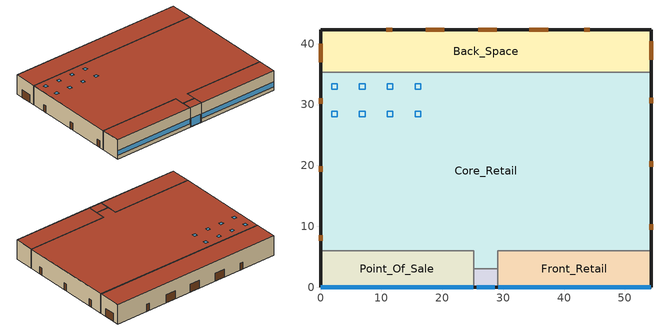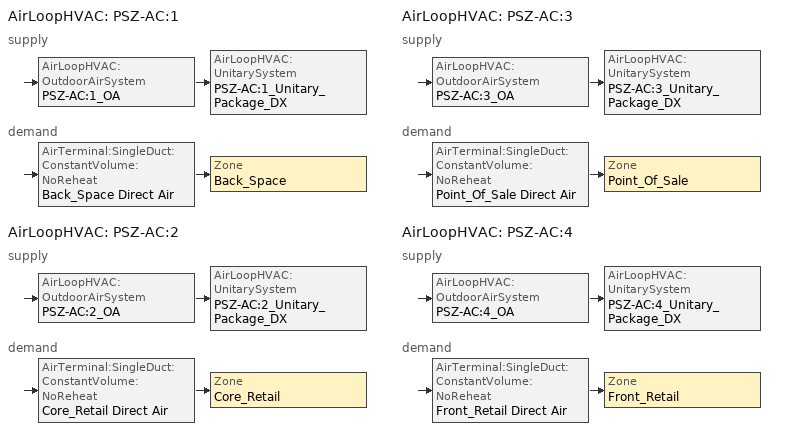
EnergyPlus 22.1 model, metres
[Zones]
Back_Space
 floor ground (Back_Space_Floor_Ffactor): 54.27,35.27 0,35.27 0,42.27 54.27,42.27 z0
 wall outside (nonres_ext_wall_grd): 54.27,35.27 54.27,42.27 0,42.27 0,35.27 z0:6.1
 wall to Core_Retail (int_wall): 0,35.27 54.27,35.27 z0:6.1
 door (Swinging Door_con): 44.21,42.27 43.3,42.27 / 11.75,42.27 10.83,42.27 z0:2.13
 door (Overhead Door_con): 54.27,37.32 54.27,40.36 / 37.36,42.27 34.31,42.27 / 28.98,42.27 25.93,42.27 / 20.31,42.27 17.26,42.27 / 0,40.01 0,36.96 z0:2.44
 roof outside (nonres_roof): 0,35.27 54.27,35.27 54.27,42.27 0,42.27 z6.1
Core_Retail
 floor ground (Core_Retail_Floor_Ffactor): 25.14,3 25.14,6 0,6 0,35.27 54.27,35.27 54.27,6 29.14,6 29.14,3 z0
 wall outside (nonres_ext_wall_grd): 0,35.27 0,6 / 54.27,6 54.27,35.27 z0:6.1
 wall to Front_Retail (int_wall): 29.14,3 29.14,6 54.27,6 z0:6.1
 wall to Point_Of_Sale (int_wall): 0,6 25.14,6 25.14,3 z0:6.1
 wall to Front_Entry (int_wall): 25.14,3 29.14,3 z0:6.1
 door (Swinging Door_con): 0,8.54 0,7.62 / 0,19.84 0,18.93 / 0,31.06 0,30.15 / 54.27,9.44 54.27,10.35 / 54.27,19.81 54.27,20.72 / 54.27,30.23 54.27,31.15 z0:2.13
 roof outside (nonres_roof): 25.14,6 25.14,3 29.14,3 29.14,6 54.27,6 54.27,35.27 0,35.27 0,6 z6.1
 skylight (NonresSkylight_U_0.44_SHGC_0.55): 16.46,28.87 15.54,28.87 15.54,27.95 16.46,27.95 z6.1; 2.74,28.87 1.83,28.87 1.83,27.95 2.74,27.95 z6.1; 7.32,28.87 6.4,28.87 6.4,27.95 7.32,27.95 z6.1; 11.89,28.87 10.97,28.87 10.97,27.95 11.89,27.95 z6.1; 11.89,33.44 10.97,33.44 10.97,32.53 11.89,32.53 z6.1; 2.74,33.44 1.83,33.44 1.83,32.53 2.74,32.53 z6.1; 16.46,33.44 15.54,33.44 15.54,32.53 16.46,32.53 z6.1; 7.32,33.44 6.4,33.44 6.4,32.53 7.32,32.53 z6.1
Point_Of_Sale
 floor ground (Point_Of_Sale_Floor_Ffactor): 0,0 0,6 25.14,6 25.14,0 z0
 wall outside (nonres_ext_wall_grd): 0,6 0,0 25.14,0 z0:6.1
 wall to Front_Entry (int_wall): 25.14,0 25.14,3 z0:6.1
 window (NonresWindow_U_0.292_SHGC_0.399): 0.05,0 25.09,0 z1.14:2.66
 roof outside (nonres_roof): 0,6 0,0 25.14,0 25.14,6 z6.1
Front_Retail
 floor ground (Front_Retail_Floor_Ffactor): 54.27,0 29.14,0 29.14,6 54.27,6 z0
 wall outside (nonres_ext_wall_grd): 29.14,0 54.27,0 54.27,6 z0:6.1
 wall to Front_Entry (int_wall): 29.14,3 29.14,0 z0:6.1
 window (NonresWindow_U_0.292_SHGC_0.399): 29.19,0 54.22,0 z1.14:2.66
 roof outside (nonres_roof): 29.14,0 54.27,0 54.27,6 29.14,6 z6.1
Front_Entry
 floor ground (Front_Entry_Floor_Ffactor): 25.14,0 25.14,3 29.14,3 29.14,0 z0
 wall outside (nonres_ext_wall_grd): 25.14,0 29.14,0 z0:6.1
 window (NonresWindow_U_0.292_SHGC_0.399): 25.64,0 28.64,0 z0.05:2.66
 roof outside (nonres_roof): 25.14,3 25.14,0 29.14,0 29.14,3 z6.1
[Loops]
AirLoopHVAC 'PSZ-AC:1'
 supply: AirLoopHVAC:OutdoorAirSystem 'PSZ-AC:1_OA' > AirLoopHVAC:UnitarySystem 'PSZ-AC:1_Unitary_Package_DX'
 demand: AirTerminal:SingleDuct:ConstantVolume:NoReheat 'Back_Space Direct Air' > Zone 'Back_Space'
AirLoopHVAC 'PSZ-AC:2'
 supply: AirLoopHVAC:OutdoorAirSystem 'PSZ-AC:2_OA' > AirLoopHVAC:UnitarySystem 'PSZ-AC:2_Unitary_Package_DX'
 demand: AirTerminal:SingleDuct:ConstantVolume:NoReheat 'Core_Retail Direct Air' > Zone 'Core_Retail'
AirLoopHVAC 'PSZ-AC:3'
 supply: AirLoopHVAC:OutdoorAirSystem 'PSZ-AC:3_OA' > AirLoopHVAC:UnitarySystem 'PSZ-AC:3_Unitary_Package_DX'
 demand: AirTerminal:SingleDuct:ConstantVolume:NoReheat 'Point_Of_Sale Direct Air' > Zone 'Point_Of_Sale'
AirLoopHVAC 'PSZ-AC:4'
 supply: AirLoopHVAC:OutdoorAirSystem 'PSZ-AC:4_OA' > AirLoopHVAC:UnitarySystem 'PSZ-AC:4_Unitary_Package_DX'
 demand: AirTerminal:SingleDuct:ConstantVolume:NoReheat 'Front_Retail Direct Air' > Zone 'Front_Retail'
[Building]
RetailStandalone: North Axis {deg}=0; Terrain=City; Loads Convergence Tolerance Value {W}=0.04; Temperature Convergence Tolerance Value {deltaC}=0.2; Solar Distribution=FullInteriorAndExterior; Maximum Number of Warmup Days=25; Minimum Number of Warmup Days=6
[Site:Location]
Site:Location=International Falls Intl Ap_MN_USA Design_Conditions; Latitude {N+ S-}=48.57; Longitude {W- E+}=-93.4; Time Zone Relative to GMT {GMT+/-}=-6; Elevation {m}=359
[SizingPeriod:DesignDay] Day of Month=21; Dry-Bulb Temperature Range Modifier Type=DefaultMultipliers; Humidity Condition Type=Wetbulb; Barometric Pressure {Pa}=97086; Rain {Yes/No}=No; Snow on ground {Yes/No}=No; Daylight Savings Time Indicator=No
Name | Month | Day Type | Maximum Dry-Bulb Temperature {C} | Daily Dry-Bulb Temperature Range {C} | Wetbulb at Maximum Dry-Bulb {C} | Wind Speed {m/s} design conditions vs. traditional 6.71 m/s (15 mph) | Wind Direction {Degrees; N=0, S=180} | Solar Model Indicator | Clearness {0.0 to 1.1} | Wind Speed {m/s} design conditions vs. traditional 3.35 m/s (7mph) | ASHRAE Clear Sky Optical Depth for Beam Irradiance (taub) | ASHRAE Clear Sky Optical Depth for Diffuse Irradiance (taud)
International Falls Intl Ap Ann Htg 99.6% Condns DB | 1 | WinterDesignDay | -32.7 | 0 | -32.7 | 2.4 | 210 | ASHRAEClearSky | 0
International Falls Intl Ap Ann Clg .4% Condns DB=>MWB | 7 | SummerDesignDay | 30.1 | 12.4 | 21.1 |  | 200 | ASHRAETau |  | 4.7 | 0.405 | 2.2
[Site:WaterMainsTemperature]
Calculation Method=CORRELATION; Annual average outdoor air temperature {C}=3.29167; Maximum difference in monthly average outdoor air temperatures {C}=36.6
[Site:GroundTemperature:FCfactorMethod]
January Ground Temperature {C}=5.4; February Ground Temperature {C}=-2; March Ground Temperature {C}=-14.6; April Ground Temperature {C}=-16.9; May Ground Temperature {C}=-11.5; June Ground Temperature {C}=-6.2; July Ground Temperature {C}=4; August Ground Temperature {C}=13.4; September Ground Temperature {C}=18; October Ground Temperature {C}=19.7; November Ground Temperature {C}=17.9; December Ground Temperature {C}=12.3
[Material:NoMass]
Opaque Door panel_con: MediumRough, 0.475973, 0.9, 0.7, 0.7
Overhead Door_con Panel: MediumRough, 0.568097, 0.9, 0.7, 0.7
Nonres_Roof_Insulation: MediumSmooth, 6.09289, 0.9, 0.7, 0.7
Nonres_Exterior_Wall_Insulation_grd: MediumSmooth, 1.59534, 0.9, 0.7, 0.7
[Construction]
Swinging Door_con: Opaque Door panel_con
Overhead Door_con: Overhead Door_con Panel
InteriorFurnishings: Std Wood 6inch
int_wall: G01 13mm gypsum board, G01 13mm gypsum board
nonres_roof: F13 Built-up roofing, Nonres_Roof_Insulation, F08 Metal surface
nonres_ext_wall_grd: 200mm Normalweight concrete wall, Nonres_Exterior_Wall_Insulation_grd, G01 13mm gypsum board
NonresWindow_U_0.292_SHGC_0.399: Nonres Window Glazing Layer
NonresSkylight_U_0.44_SHGC_0.55: Nonres Skylight Glazing Layer
[Material]
Name | Roughness | Thickness {m} | Conductivity {W/m-K} | Density {kg/m3} | Specific Heat {J/kg-K} | Thermal Absorptance | Solar Absorptance | Visible Absorptance | Absorptance:Thermal | Absorptance:Solar | Absorptance:Visible
Std Wood 6inch | MediumSmooth | 0.15 | 0.12 | 540 | 1210 | 0.9 | 0.7 | 0.7
F08 Metal surface | Smooth | 0.0008 | 45.28 | 7824 | 500
F13 Built-up roofing | Rough | 0.0095 | 0.16 | 1120 | 1460 |  |  |  | 0.9 | 0.77
G01 13mm gypsum board | Smooth | 0.0127 | 0.16 | 800 | 1090 |  |  |  | 0.9 | 0.7 | 0.5
200mm Normalweight concrete wall | MediumRough | 0.2032 | 2.31 | 2322 | 832
[WindowMaterial:SimpleGlazingSystem]
Name | U-Factor {W/m2-K} | Solar Heat Gain Coefficient | Visible Transmittance
Nonres Window Glazing Layer | 1.65805 | 0.399 | 0.4389
Nonres Skylight Glazing Layer | 2.49843 | 0.55 | 0.55
[Construction:FfactorGroundFloor] F-Factor {W/m-K}=0.88281
Name | Area {m2} | PerimeterExposed {m}
Back_Space_Floor_Ffactor | 379.89 | 68.27
Core_Retail_Floor_Ffactor | 1600.48 | 58.54
Point_Of_Sale_Floor_Ffactor; Front_Retail_Floor_Ffactor | 150.81 | 31.135
Front_Entry_Floor_Ffactor | 12 | 4
[Zone] Type=1; Multiplier=1; Ceiling Height {m}=-9999; Floor Area {m2}=autocalculate; Part of Total Floor Area=Yes
Name | Volume {m3}
Back_Space | 2317.33
Core_Retail | 9762.95
Point_Of_Sale; Front_Retail | 919.941
Front_Entry | 73.2
[Daylighting:Controls]
Core_Retail_DaylCtrl: Zone or Space=Core_Retail; Daylighting Method=SplitFlux; Availability Schedule=DaylightAvailSch; Lighting Control Type=Continuousoff; Minimum Input Power Fraction for Continuous or ContinuousOff Dimming Control=0.2; Minimum Light Output Fraction for Continuous or ContinuousOff Dimming Control=0.2; Number of Stepped Control Steps=3; Probability Lighting will be Reset When Needed in Manual Stepped Control=1; Glare Calculation Daylighting Reference Point=Core_Retail_DaylRefPt1; Glare Calculation Azimuth Angle of View Direction Clockwise from Zone y-Axis {deg}=0; Maximum Allowable Discomfort Glare Index=22; Daylighting Reference Point 1=Core_Retail_DaylRefPt1; Fraction of Lights Controlled by Reference Point 1=0.1724; Illuminance Setpoint at Reference Point 1 {lux}=538
[InternalMass] Construction=InteriorFurnishings
Name | Zone or ZoneList | Surface Area {m2}
Back_Space_InternalMass_1 | Back_Space | 759.78
Core_Retail_InternalMass_1 | Core_Retail | 3200.97
Point_Of_Sale_InternalMass_1 | Point_Of_Sale | 301.62
Front_Retail_InternalMass_1 | Front_Retail | 301.62
Front_Entry_InternalMass_1 | Front_Entry | 24
[People] Number of People Schedule=BLDG_OCC_SCH; Fraction Radiant=0.3; Sensible Heat Fraction=AUTOCALCULATE; Activity Level Schedule=ACTIVITY_SCH; Enable ASHRAE 55 Comfort Warnings=No; Mean Radiant Temperature Calculation Type=ZoneAveraged; Work Efficiency Schedule=WORK_EFF_SCH; Clothing Insulation Calculation Method=ClothingInsulationSchedule; Clothing Insulation Schedule=CLOTHING_SCH; Air Velocity Schedule=AIR_VELO_SCH; Thermal Comfort Model 1 Type=FANGER
Name | Zone or ZoneList or Space or SpaceList | Number of People Calculation Method | Floor Area per Person {m2/person} | Number of People
Back_Space | Back_Space | Area/Person | 46.452
Core_Retail | Core_Retail | Area/Person | 6.193
Point_Of_Sale | Point_Of_Sale | Area/Person | 6.193
Front_Retail | Front_Retail | Area/Person | 6.193
Front_Entry | Front_Entry | People |  | 1.938
[Lights] Design Level Calculation Method=Watts/Area; Return Air Fraction=0; Fraction Radiant=0.7; Fraction Visible=0.2; Fraction Replaceable=1; Return Air Fraction Calculated from Plenum Temperature=No
Name | Zone or ZoneList or Space or SpaceList | Schedule | Watts per Zone Floor Area {W/m2}
Back_Space_Lights | Back_Space | ltg_sch_back | 4.67393
Core_Retail_Lights | Core_Retail | ltg_sch_core | 11.30209
Point_Of_Sale_Lights | Point_Of_Sale | ltg_sch_sale | 11.30209
Front_Retail_Lights | Front_Retail | ltg_sch_front | 11.30209
Front_Entry_Lights | Front_Entry | ltg_sch_entry | 7.53473
[ElectricEquipment] Schedule=BLDG_EQUIP_SCH; Design Level Calculation Method=EquipmentLevel; Fraction Latent=0; Fraction Radiant=0.5; Fraction Lost=0
Name | Zone or ZoneList or Space or SpaceList | Design Level {W}
Back_Space_MiscPlug_Equip | Back_Space | 3065.71
Core_Retail_MiscPlug_Equip | Core_Retail | 5169.56
Point_Of_Sale_MiscPlug_Equip | Point_Of_Sale | 3245.43
Front_Retail_MiscPlug_Equip | Front_Retail | 487.1163
[ZoneInfiltration:DesignFlowRate] Temperature Term Coefficient=0; Velocity Squared Term Coefficient=0
Name | Zone or ZoneList | Schedule | Design Flow Rate Calculation Method | Flow per Exterior Surface Area {m3/s-m2} | Constant Term Coefficient | Velocity Term Coefficient | Design Flow Rate {m3/s}
Back_Space_Infiltration | Back_Space | INFIL_SCH_PNNL | Flow/ExteriorWallArea | 0.000569572 | 0 | 0.224
Core_Retail_Infiltration | Core_Retail | INFIL_SCH_PNNL | Flow/ExteriorWallArea | 0.000569572 | 0 | 0.224
Point_Of_Sale_Infiltration | Point_Of_Sale | INFIL_SCH_PNNL | Flow/ExteriorWallArea | 0.000569572 | 0 | 0.224
Front_Retail_Infiltration | Front_Retail | INFIL_SCH_PNNL | Flow/ExteriorWallArea | 0.000569572 | 0 | 0.224
Front_Entry_Infiltration | Front_Entry | INFIL_SCH_PNNL | Flow/ExteriorWallArea | 0.000569572 | 0 | 0.224
Front_Entry_Door_Infiltration | Front_Entry | INFIL_Door_Opening_SCH | Flow/Zone |  | 1 | 0 | 0.937287
[Exterior:Lights] Control Option=AstronomicalClock
Name | Schedule | Design Level {W}
Exterior_Lights_a | Exterior_lighting_schedule_a | 358.54
Exterior_Lights_b | Exterior_lighting_schedule_b_2016 | 3462.32
[EnergyManagementSystem:Sensor]
Name | Output:Variable or Output:Meter Index Key | Output:Variable or Output:Meter
Back_Space_LSr | Back_Space | Zone Lights Electricity Rate
Back_Space_Occ_Sensor | Back_Space | People Occupant Count
Core_Retail_LSr | Core_Retail | Zone Lights Electricity Rate
Core_Retail_Occ_Sensor | Core_Retail | People Occupant Count
Point_Of_Sale_LSr | Point_Of_Sale | Zone Lights Electricity Rate
Point_Of_Sale_Occ_Sensor | Point_Of_Sale | People Occupant Count
Front_Retail_LSr | Front_Retail | Zone Lights Electricity Rate
Front_Retail_Occ_Sensor | Front_Retail | People Occupant Count
Front_Entry_LSr | Front_Entry | Zone Lights Electricity Rate
Front_Entry_Occ_Sensor | Front_Entry | People Occupant Count
OAT | Environment | Site Outdoor Air Drybulb Temperature
OAT_F |  | Site Outdoor Air Drybulb Temperature
[EnergyManagementSystem:InternalVariable] Internal Data Type=Zone Floor Area
Name | Internal Data Index Key
Back_Space_Area | Back_Space
Core_Retail_Area | Core_Retail
Point_Of_Sale_Area | Point_Of_Sale
Front_Retail_Area | Front_Retail
Front_Entry_Area | Front_Entry
[EnergyManagementSystem:Actuator]
Name | Actuated Component Unique | Actuated Component Type | Actuated Component Control Type
Back_Space_Light_Actuator | Back_Space_lights | Lights | Electricity Rate
Core_Retail_Light_Actuator | Core_Retail_lights | Lights | Electricity Rate
Point_Of_Sale_Light_Actuator | Point_Of_Sale_lights | Lights | Electricity Rate
Front_Retail_Light_Actuator | Front_Retail_lights | Lights | Electricity Rate
Front_Entry_Light_Actuator | Front_Entry_lights | Lights | Electricity Rate
CLGSETP_SCH_Actuator | CLGSETP_SCH_Yes_Optimum | Schedule:Compact | Schedule Value
HTGSETP_SCH_Actuator | HTGSETP_SCH_Yes_Optimum | Schedule:Compact | Schedule Value
FrontEntry_Coil | FrontEntry_CoilSched | Schedule:Compact | Schedule Value
FrontEntry_Fan | FrontEntry_FanSched | Schedule:Compact | Schedule Value
[EnergyManagementSystem:Program]
SET_Back_Space_Light_EMS_Program: SET Back_Space_LSr_IP=0.093*Back_Space_LSr/Back_Space_Area; IF (Back_Space_Occ_Sensor <= 0) && (Back_Space_LSr_IP >= 0.02); SET Back_Space_Light_Actuator = 0.02*Back_Space_Area/0.09290304; ELSE; SET Back_Space_Light_Actuator = NULL; ENDIF
SET_Core_Retail_Light_EMS_Program: SET Core_Retail_LSr_IP=0.093*Core_Retail_LSr/Core_Retail_Area; IF (Core_Retail_Occ_Sensor <= 0) && (Core_Retail_LSr_IP >= 0.02); SET Core_Retail_Light_Actuator = 0.02*Core_Retail_Area/0.09290304; ELSE; SET Core_Retail_Light_Actuator = NULL; ENDIF
SET_Point_Of_Sale_Light_EMS_Program: SET Point_Of_Sale_LSr_IP=0.093*Point_Of_Sale_LSr/Point_Of_Sale_Area; IF (Point_Of_Sale_Occ_Sensor <= 0) && (Point_Of_Sale_LSr_IP >= 0.02); SET Point_Of_Sale_Light_Actuator = 0.02*Point_Of_Sale_Area/0.09290304; ELSE; SET Point_Of_Sale_Light_Actuator = NULL; ENDIF
SET_Front_Retail_Light_EMS_Program: SET Front_Retail_LSr_IP=0.093*Front_Retail_LSr/Front_Retail_Area; IF (Front_Retail_Occ_Sensor <= 0) && (Front_Retail_LSr_IP >= 0.02); SET Front_Retail_Light_Actuator = 0.02*Front_Retail_Area/0.09290304; ELSE; SET Front_Retail_Light_Actuator = NULL; ENDIF
SET_Front_Entry_Light_EMS_Program: SET Front_Entry_LSr_IP=0.093*Front_Entry_LSr/Front_Entry_Area; IF (Front_Entry_Occ_Sensor <= 0) && (Front_Entry_LSr_IP >= 0.02); SET Front_Entry_Light_Actuator = 0.02*Front_Entry_Area/0.09290304; ELSE; SET Front_Entry_Light_Actuator = NULL; ENDIF
OA_BASED_OPTIMUM_START_EMS_Program: IF DaylightSavings==0 && DayOfWeek>1 && Hour==5 && OAT<23.9 && OAT>1.7; SET CLGSETP_SCH_Actuator = 29.4; SET HTGSETP_SCH_Actuator = 15.6; ELSEIF DaylightSavings==0 && DayOfWeek==1 && Hour==7 && OAT<23.9 && OAT>1.7; SET CLGSETP_SCH_Actuator = 29.4; SET HTGSETP_SCH_Actuator = 15.6; ELSEIF DaylightSavings==1 && DayOfWeek>1 && Hour==4 && OAT<23.9 && OAT>1.7; SET CLGSETP_SCH_Actuator = 29.4; SET HTGSETP_SCH_Actuator = 15.6; ELSEIF DaylightSavings==1 && DayOfWeek==1 && Hour==6 && OAT<23.9 && OAT>1.7; SET CLGSETP_SCH_Actuator = 29.4; SET HTGSETP_SCH_Actuator = 15.6; ELSE; SET CLGSETP_SCH_Actuator = NULL; SET HTGSETP_SCH_Actuator = NULL; ENDIF
FrontEntry_HeaterControl: SET OAT_F = (OAT_F*1.8)+32; IF OAT_F > 45; SET FrontEntry_Coil = 0; SET FrontEntry_Fan = 0; ELSE; SET FrontEntry_Coil = 1; SET FrontEntry_Fan = 1; ENDIF
[EnergyManagementSystem:ProgramCallingManager]
SET_Back_Space_Light_EMS_Program_Prog_Manager: BeginTimestepBeforePredictor; SET_Back_Space_Light_EMS_Program
SET_Core_Retail_Light_EMS_Program_Prog_Manager: BeginTimestepBeforePredictor; SET_Core_Retail_Light_EMS_Program
SET_Point_Of_Sale_Light_EMS_Program_Prog_Manager: BeginTimestepBeforePredictor; SET_Point_Of_Sale_Light_EMS_Program
SET_Front_Retail_Light_EMS_Program_Prog_Manager: BeginTimestepBeforePredictor; SET_Front_Retail_Light_EMS_Program
SET_Front_Entry_Light_EMS_Program_Prog_Manager: BeginTimestepBeforePredictor; SET_Front_Entry_Light_EMS_Program
OA_BASED_OPTIMUM_START_EMS_Program Manager: BeginTimestepBeforePredictor; OA_BASED_OPTIMUM_START_EMS_Program
FrontEntry_HeaterManager: BeginTimestepBeforePredictor; FrontEntry_HeaterControl
[DesignSpecification:ZoneAirDistribution]
CM DSZAD Building: Zone Air Distribution Effectiveness in Cooling Mode=1; Zone Air Distribution Effectiveness in Heating Mode=1
[Sizing:Zone] Zone Cooling Design Supply Air Temperature Input Method=SupplyAirTemperature; Zone Cooling Design Supply Air Temperature {C}=12.8; Zone Heating Design Supply Air Temperature Input Method=SupplyAirTemperature; Zone Heating Design Supply Air Temperature {C}=40; Zone Cooling Design Supply Air Humidity Ratio {kg-H2O/kg-air}=0.0085; Zone Heating Design Supply Air Humidity Ratio {kgWater/kgDryAir}=0.008; Cooling Design Air Flow Method=DesignDay; Cooling Design Air Flow Rate {m3/s}=0; Cooling Minimum Air Flow Fraction=0; Heating Design Air Flow Method=DesignDay; Heating Design Air Flow Rate {m3/s}=0
Name | Design Specification Outdoor Air Object
Back_Space | SZ DSOA Back_Space
Core_Retail | SZ DSOA Core_Retail
Point_Of_Sale | SZ DSOA Point_Of_Sale
Front_Retail | SZ DSOA Front_Retail
Front_Entry | SZ DSOA Front_Entry
[DesignSpecification:OutdoorAir] Outdoor Air Method=Flow/Area
Name | Outdoor Air Flow per Zone Floor Area {m3/s-m2}
SZ DSOA Back_Space | 0.000609599
SZ DSOA Core_Retail; SZ DSOA Point_Of_Sale; SZ DSOA Front_Retail; SZ DSOA Front_Entry | 0.0011811
[ZoneControl:Thermostat]
Name | Zone or ZoneList | Control Type Schedule | Control 1
Back_Space Thermostat | Back_Space | Dual Zone Control Type Sched | Back_Space Dual SP Control
Core_Retail Thermostat | Core_Retail | Dual Zone Control Type Sched | Core_Retail Dual SP Control
Point_Of_Sale Thermostat | Point_Of_Sale | Dual Zone Control Type Sched | Point_Of_Sale Dual SP Control
Front_Retail Thermostat | Front_Retail | Dual Zone Control Type Sched | Front_Retail Dual SP Control
Front_Entry Thermostat | Front_Entry | Single Zone Control Type Sched | Front_Entry Heating SP
[ThermostatSetpoint:DualSetpoint]
Name | Heating Setpoint Temperature Schedule | Cooling Setpoint Temperature Schedule
Back_Space Dual SP Control; Point_Of_Sale Dual SP Control; Front_Retail Dual SP Control | HTGSETP_SCH_NO_OPTIMUM | CLGSETP_SCH_NO_SETBACK
Core_Retail Dual SP Control | HTGSETP_SCH_YES_OPTIMUM | CLGSETP_SCH_YES_OPTIMUM
[Coil:Cooling:DX:MultiSpeed] Availability Schedule=Always_On; Condenser Type=AirCooled; Apply Part Load Fraction to Speeds Greater than 1=No; Apply Latent Degradation to Speeds Greater than 1=No; Maximum Outdoor Dry-Bulb Temperature for Crankcase Heater Operation {C}=10; Basin Heater Setpoint Temperature {C}=2; Fuel Type=Electricity; Number of Speeds=2; Speed 1 Rated Evaporator Fan Power Per Volume Flow Rate {W/(m3/s)}=0; Speed 1 Total Cooling Capacity Function of Temperature Curve=SmDX_CapFT; Speed 1 Total Cooling Capacity Function of Flow Fraction Curve=SmDX_CapFF; Speed 1 Energy Input Ratio Function of Temperature Curve=SmDX_EIRFT; Speed 1 Energy Input Ratio Function of Flow Fraction Curve=SmDX_EIRFF; Speed 1 Part Load Fraction Correlation Curve=SmDX_PLR; Speed 1 Rated Waste Heat Fraction of Power Input=0.2; Speed 1 Evaporative Condenser Effectiveness=0.9; Speed 2 Rated Evaporator Fan Power Per Volume Flow Rate {W/(m3/s)}=0; Speed 2 Total Cooling Capacity Function of Temperature Curve=SmDX_CapFT; Speed 2 Total Cooling Capacity Function of Flow Fraction Curve=SmDX_CapFF; Speed 2 Energy Input Ratio Function of Temperature Curve=SmDX_EIRFT; Speed 2 Energy Input Ratio Function of Flow Fraction Curve=SmDX_EIRFF; Speed 2 Part Load Fraction Correlation Curve=SmDX_PLR; Speed 2 Rated Waste Heat Fraction of Power Input=0.2; Speed 2 Evaporative Condenser Effectiveness=0.9
Name | Speed 1 Gross Rated Total Cooling Capacity {W} | Speed 1 Gross Rated Sensible Heat Ratio | Speed 1 Gross Rated Cooling COP {W/W} | Speed 1 Rated Air Flow Rate {m3/s} | Speed 2 Gross Rated Total Cooling Capacity {W} | Speed 2 Gross Rated Sensible Heat Ratio | Speed 2 Gross Rated Cooling COP {W/W} | Speed 2 Rated Air Flow Rate {m3/s}
PSZ-AC:1 Cooling Coil | 16231.13 | 0.78626 | 3.79883 | 1.11037 | 32462.26 | 0.78626 | 3.79883 | 1.66556
PSZ-AC:2 Cooling Coil | 71209.9 | 0.7509 | 3.39929 | 4.44471 | 142420 | 0.7509 | 3.39929 | 6.66707
PSZ-AC:3 Cooling Coil | 11086.3 | 0.80047 | 3.79883 | 0.802653 | 22172.51 | 0.80047 | 3.79883 | 1.20398
PSZ-AC:4 Cooling Coil | 9283.12 | 0.79258 | 4.11713 | 0.643853 | 18566.24 | 0.79258 | 4.11713 | 0.96578
[Coil:Heating:Fuel] Fuel Type=NaturalGas; Burner Efficiency=0.8; Nominal Capacity {W}=AUTOSIZE; Parasitic Electric Load {W}=0; Parasitic Fuel Load {W}=0
Name | Availability Schedule
PSZ-AC:1 Heating Coil; PSZ-AC:2 Heating Coil; PSZ-AC:3 Heating Coil; PSZ-AC:4 Heating Coil | Always_On
Front_Entry Unit Heater Heating Coil | FrontEntry_CoilSched
[Sizing:System] Type of Load to Size On=Sensible; Design Outdoor Air Flow Rate {m3/s}=AUTOSIZE; Central Heating Maximum System Air Flow Ratio=1; Preheat Design Temperature {C}=7; Preheat Design Humidity Ratio {kgWater/kgDryAir}=0.008; Precool Design Temperature {C}=12.8; Precool Design Humidity Ratio {kgWater/kgDryAir}=0.008; Central Cooling Design Supply Air Temperature {C}=12.8; Central Heating Design Supply Air Temperature {C}=40; Type of Zone Sum to Use=Coincident; 100% Outdoor Air in Cooling=No; 100% Outdoor Air in Heating=No; Central Cooling Design Supply Air Humidity Ratio {kgWater/kgDryAir}=0.0085; Central Heating Design Supply Air Humidity Ratio {kgWater/kgDryAir}=0.008; Cooling Supply Air Flow Rate Method=DesignDay; Cooling Supply Air Flow Rate {m3/s}=0; Heating Supply Air Flow Rate Method=DesignDay; Heating Supply Air Flow Rate {m3/s}=0; System Outdoor Air Method=ZoneSum; Zone Maximum Outdoor Air Fraction=1; Cooling Design Capacity Method=CoolingDesignCapacity; Cooling Design Capacity {W}=autosize; Heating Design Capacity Method=HeatingDesignCapacity; Heating Design Capacity {W}=autosize; Central Cooling Capacity Control Method=OnOff
PSZ-AC:1; PSZ-AC:2; PSZ-AC:3; PSZ-AC:4
[AirTerminal:SingleDuct:ConstantVolume:NoReheat] Availability Schedule=Always_On; Maximum Air Flow Rate {m3/s}=AUTOSIZE
Back_Space Direct Air; Core_Retail Direct Air; Point_Of_Sale Direct Air; Front_Retail Direct Air
[Zone equipment]
Back_Space: Back_Space Direct Air
Core_Retail: Core_Retail Direct Air
Point_Of_Sale: Point_Of_Sale Direct Air
Front_Retail: Front_Retail Direct Air
Front_Entry: Front_Entry Unit Heater
[Fan:SystemModel]
PSZ-AC:1_addAQ_Unitary_Package_fan: HVACOperationSchd, autosize, Discrete, 1, 622.5, 0.895, 1, AUTOSIZE, TotalEfficiencyAndPressure, 0.58175, 622.5, 2, 0.66, 0.4, 1, 1
PSZ-AC:2_addAQ_Unitary_Package_fan: HVACOperationSchd, autosize, Discrete, 1, 1018.41, 0.93, 1, AUTOSIZE, TotalEfficiencyAndPressure, 0.6045, 1018.41, 2, 0.66, 0.4, 1, 1
PSZ-AC:3_addAQ_Unitary_Package_fan: HVACOperationSchd, autosize, Discrete, 1, 622.5, 0.865, 1, AUTOSIZE, TotalEfficiencyAndPressure, 0.56225, 622.5, 2, 0.66, 0.4, 1, 1
PSZ-AC:4_addAQ_Unitary_Package_fan: HVACOperationSchd, autosize, Discrete, 1, 622.5, 0.865, 1, AUTOSIZE, TotalEfficiencyAndPressure, 0.56225, 622.5, 1, 1, 1
[AirLoopHVAC:UnitarySystem] Control Type=Load; Dehumidification Control Type=None; Availability Schedule=Always_On; Fan Placement=BlowThrough; Supply Air Fan Operating Mode Schedule=HVACOperationSchd; DX Heating Coil Sizing Ratio=1; Use DOAS DX Cooling Coil=No; Minimum Supply Air Temperature {C}=2; Latent Load Control=SensibleOnlyLoadControl; Cooling Supply Air Flow Rate Method=SupplyAirFlowRate; Cooling Supply Air Flow Rate {m3/s}=AUTOSIZE; Heating Supply Air Flow Rate Method=SupplyAirFlowRate; Heating Supply Air Flow Rate {m3/s}=AUTOSIZE; No Load Supply Air Flow Rate Method=SupplyAirFlowRate; No Load Supply Air Flow Rate {m3/s}=AUTOSIZE; Maximum Supply Air Temperature {C}=AUTOSIZE
Name | Controlling Zone or Thermostat Location | Supply Fan | Heating Coil | Cooling Coil | Design Specification Multispeed Object
PSZ-AC:1_Unitary_Package_DX | Back_Space | PSZ-AC:1_addAQ_Unitary_Package_fan | PSZ-AC:1 Heating Coil | PSZ-AC:1 Cooling Coil | PSZ-AC:1_Unitary_Package_DX_Perf
PSZ-AC:2_Unitary_Package_DX | Core_Retail | PSZ-AC:2_addAQ_Unitary_Package_fan | PSZ-AC:2 Heating Coil | PSZ-AC:2 Cooling Coil | PSZ-AC:2_Unitary_Package_DX_Perf
PSZ-AC:3_Unitary_Package_DX | Point_Of_Sale | PSZ-AC:3_addAQ_Unitary_Package_fan | PSZ-AC:3 Heating Coil | PSZ-AC:3 Cooling Coil | PSZ-AC:3_Unitary_Package_DX_Perf
PSZ-AC:4_Unitary_Package_DX | Front_Retail | PSZ-AC:4_addAQ_Unitary_Package_fan | PSZ-AC:4 Heating Coil | PSZ-AC:4 Cooling Coil | PSZ-AC:4_Unitary_Package_DX_Perf
[UnitarySystemPerformance:Multispeed]
PSZ-AC:1_Unitary_Package_DX_Perf; PSZ-AC:2_Unitary_Package_DX_Perf; PSZ-AC:3_Unitary_Package_DX_Perf: 2, 2, No, 0.66, 0.66, 0.66, 1, 1
PSZ-AC:4_Unitary_Package_DX_Perf: 2, 2, No, 1, 1, 1, 1, 1
[Controller:OutdoorAir] Minimum Outdoor Air Flow Rate {m3/s}=AUTOSIZE; Maximum Outdoor Air Flow Rate {m3/s}=AUTOSIZE; Economizer Control Type=DifferentialDryBulb; Economizer Control Action Type=ModulateFlow; Lockout Type=LockoutWithHeating; Minimum Limit Type=FixedMinimum; Minimum Outdoor Air Schedule=MinOA_MotorizedDamper_Sched; Maximum Fraction of Outdoor Air Schedule=SZ_system_OA_Max_Frac_SCH
Name | Heat Recovery Bypass Control Type
PSZ-AC:1_OA_Controller; PSZ-AC:3_OA_Controller; PSZ-AC:4_OA_Controller
PSZ-AC:2_OA_Controller | BypassWhenOAFlowGreaterThanMinimum
[Controller:MechanicalVentilation] Availability Schedule=MinOA_MotorizedDamper_Sched; Demand Controlled Ventilation=No; System Outdoor Air Method=ZoneSum; Design Specification Zone Air Distribution Object=CM DSZAD Building
Name | Zone 1 | Design Specification Outdoor Air Object
Back_Space_DCV | Back_Space | SZ DSOA Back_Space
Core_Retail_DCV | Core_Retail | SZ DSOA Core_Retail
Point_Of_Sale_DCV | Point_Of_Sale | SZ DSOA Point_Of_Sale
Front_Retail_DCV | Front_Retail | SZ DSOA Front_Retail
[AirLoopHVAC] Design Supply Air Flow Rate {m3/s}=AUTOSIZE
PSZ-AC:1; PSZ-AC:2; PSZ-AC:3; PSZ-AC:4
[AvailabilityManager:NightCycle] Applicability Schedule=Always_On; Fan Schedule=HVACOperationSchd; Control Type=CycleOnAny; Thermostat Tolerance {deltaC}=1; Cycling Run Time Control Type=FixedRunTime; Cycling Run Time {s}=1800
PSZ-AC:1 Availability Manager; PSZ-AC:2 Availability Manager; PSZ-AC:3 Availability Manager; PSZ-AC:4 Availability Manager
[SetpointManager:SingleZone:Heating] Control Variable=Temperature; Minimum Supply Air Temperature {C}=10; Maximum Supply Air Temperature {C}=50
Name | Control Zone | Setpoint Node or NodeList
SupAirTemp MngrBack_Space - Htg | Back_Space | PSZ-AC:1 Supply Equipment Outlet Node
SupAirTemp MngrCore_Retail - Htg | Core_Retail | PSZ-AC:2 Supply Equipment Outlet Node
SupAirTemp MngrPoint_Of_Sale - Htg | Point_Of_Sale | PSZ-AC:3 Supply Equipment Outlet Node
SupAirTemp MngrFront_Retail - Htg | Front_Retail | PSZ-AC:4 Supply Equipment Outlet Node
[SetpointManager:SingleZone:Cooling] Control Variable=Temperature; Minimum Supply Air Temperature {C}=10; Maximum Supply Air Temperature {C}=50
Name | Control Zone | Setpoint Node or NodeList
SupAirTemp MngrBack_Space - Clg | Back_Space | PSZ-AC:1 Zone Equipment Inlet Node
SupAirTemp MngrCore_Retail - Clg | Core_Retail | PSZ-AC:2 Zone Equipment Inlet Node
SupAirTemp MngrPoint_Of_Sale - Clg | Point_Of_Sale | PSZ-AC:3 Zone Equipment Inlet Node
SupAirTemp MngrFront_Retail - Clg | Front_Retail | PSZ-AC:4 Zone Equipment Inlet Node
[SetpointManager:MixedAir] Control Variable=Temperature
Name | Setpoint Node or NodeList
PSZ-AC:1_OAMixed Air Temp Manager | PSZ-AC:1 Mixed Air Outlet
PSZ-AC:2_OAMixed Air Temp Manager | PSZ-AC:2 Mixed Air Outlet
PSZ-AC:3_OAMixed Air Temp Manager | PSZ-AC:3 Mixed Air Outlet
PSZ-AC:4_OAMixed Air Temp Manager | PSZ-AC:4 Mixed Air Outlet
[SetpointManager:OutdoorAirPretreat]
PSZ-AC:2 Heat Exchanger Supply Air Temp Manager: Control Variable=Temperature; Minimum Setpoint Temperature {C}=-99; Maximum Setpoint Temperature {C}=99; Minimum Setpoint Humidity Ratio {kgWater/kgDryAir}=0.00001; Maximum Setpoint Humidity Ratio {kgWater/kgDryAir}=1; Setpoint Node or NodeList=PSZ-AC:2 Heat Recovery Supply Outlet
[HeatExchanger:AirToAir:SensibleAndLatent]
PSZ-AC:2 OA Heat Recovery: Availability Schedule=Always_On; Nominal Supply Air Flow Rate {m3/s}=AUTOSIZE; Sensible Effectiveness at 100% Heating Air Flow=0.7; Latent Effectiveness at 100% Heating Air Flow=0.6; Sensible Effectiveness at 75% Heating Air Flow=0.7; Latent Effectiveness at 75% Heating Air Flow=0.6; Sensible Effectiveness at 100% Cooling Air Flow=0.75; Latent Effectiveness at 100% Cooling Air Flow=0.6; Sensible Effectiveness at 75% Cooling Air Flow=0.75; Latent Effectiveness at 75% Cooling Air Flow=0.6; Nominal Electric Power {W}=1406.31; Supply Air Outlet Temperature Control=Yes; Heat Exchanger Type=Rotary; Frost Control Type=ExhaustOnly; Threshold Temperature {C}=-23.3; Initial Defrost Time Fraction=0.167; Rate of Defrost Time Fraction Increase {1/K}=1.44
[ThermostatSetpoint:SingleHeating]
Front_Entry Heating SP: Setpoint Temperature Schedule=HTGSETP_SCH_FrontEntry_STD2013
[ZoneHVAC:UnitHeater]
Front_Entry Unit Heater: Availability Schedule=ALWAYS_ON; Supply Air Fan=Front_Entry Unit Heater Fan; Maximum Supply Air Flow Rate {m3/s}=AUTOSIZE; Heating Coil=Front_Entry Unit Heater Heating Coil; Supply Air Fan Operation During No Heating=No; Maximum Hot Water or Steam Flow Rate {m3/s}=AUTOSIZE; Minimum Hot Water or Steam Flow Rate {m3/s}=0; Heating Convergence Tolerance=0.001
[Fan:ConstantVolume]
Front_Entry Unit Heater Fan: FrontEntry_FanSched, 0.536, 49.8, AUTOSIZE, 0.825, 1
[WaterHeater:Mixed]
SWHSys1 Water Heater: Tank Volume {m3}=0.151416; Setpoint Temperature Schedule=Hot Water Setpoint Temp Schedule; Deadband Temperature Difference {deltaC}=2; Maximum Temperature Limit {C}=82.2222; Heater Control Type=Cycle; Heater Maximum Capacity {W}=11722.8; Heater Minimum Capacity {W}=0; Heater Fuel Type=NaturalGas; Heater Thermal Efficiency=0.82; Off Cycle Parasitic Fuel Consumption Rate {W}=1860; Off Cycle Parasitic Fuel Type=NaturalGas; Off Cycle Parasitic Heat Fraction to Tank=0; On Cycle Parasitic Fuel Consumption Rate {W}=1860; Ambient Temperature Indicator=Zone; Ambient Temperature Zone=Back_space; Off Cycle Loss Coefficient to Ambient Temperature {W/K}=4.10807; On Cycle Loss Coefficient to Ambient Temperature {W/K}=4.10807; Peak Use Flow Rate {m3/s}=1.89e-05; Use Flow Rate Fraction Schedule=BLDG_SWH_SCH
[Schedule:Compact]
FrontEntry_CoilSched; FrontEntry_FanSched; ALWAYS_ON; Single Zone Control Type Sched: Through: 12/31, For: AllDays, Until: 24:00, 1
BLDG_OCC_SCH: Through: 12/31, For: Weekdays, Until: 07:00, 0, Until: 08:00, 0.1, Until: 09:00, 0.2, Until: 11:00, 0.5, Until: 15:00, 0.7, Until: 16:00, 0.8, Until: 17:00, 0.7, Until: 19:00, 0.5, Until: 21:00, 0.3, Until: 24:00, 0, For: SummerDesignDay, Until: 24:00, 1, For: Saturday, Until: 07:00, 0, Until: 08:00, 0.1, Until: 09:00, 0.2, Until: 10:00, 0.5, Until: 11:00, 0.6, Until: 17:00, 0.8, Until: 18:00, 0.6, Until: 21:00, 0.2, Until: 22:00, 0.1, Until: 24:00, 0, For: WinterDesignDay, Until: 24:00, 0, For: Sunday Holidays AllOtherDays, Until: 09:00, 0, Until: 10:00, 0.1, Until: 12:00, 0.2, Until: 17:00, 0.4, Until: 18:00, 0.2, Until: 19:00, 0.1, Until: 24:00, 0
BLDG_EQUIP_SCH: Through: 12/31, For: Weekdays, Until: 07:00, 0.197373, Until: 08:00, 0.39888, Until: 09:00, 0.59832, Until: 19:00, 0.897481, Until: 20:00, 0.698041, Until: 21:00, 0.698041, Until: 22:00, 0.197373, Until: 24:00, 0.197373, For: Saturday, Until: 07:00, 0.148029, Until: 08:00, 0.29916, Until: 09:00, 0.4986, Until: 10:00, 0.797761, Until: 18:00, 0.897481, Until: 19:00, 0.698041, Until: 21:00, 0.4986, Until: 22:00, 0.29916, Until: 24:00, 0.148029, For: SummerDesignDay, Until: 24:00, 1, For: WinterDesignDay, Until: 24:00, 0, For: Sunday Holidays AllOtherDays, Until: 09:00, 0.148029, Until: 10:00, 0.29916, Until: 12:00, 0.59832, Until: 17:00, 0.797761, Until: 18:00, 0.59832, Until: 19:00, 0.39888, Until: 24:00, 0.148029
INFIL_Door_Opening_SCH: Through: 12/31, For: AllDays, Until: 08:00, 0, Until: 12:00, 0.131, Until: 18:00, 1, Until: 20:00, 0.131, Until: 24:00, 0
BLDG_SWH_SCH: Through: 12/31, For: Weekdays SummerDesignDay, Until: 01:00, 0, Until: 03:00, 0, Until: 07:00, 0, Until: 08:00, 0.15, Until: 09:00, 0.23, Until: 10:00, 0.32, Until: 11:00, 0.41, Until: 12:00, 0.57, Until: 13:00, 0.62, Until: 14:00, 0.61, Until: 15:00, 0.5, Until: 16:00, 0.45, Until: 17:00, 0.46, Until: 18:00, 0.47, Until: 19:00, 0.42, Until: 20:00, 0.34, Until: 21:00, 0.33, Until: 22:00, 0, Until: 23:00, 0, Until: 24:00, 0, For: Saturday WinterDesignDay, Until: 01:00, 0, Until: 02:00, 0, Until: 03:00, 0, Until: 06:00, 0, Until: 07:00, 0, Until: 08:00, 0.2, Until: 09:00, 0.24, Until: 10:00, 0.27, Until: 11:00, 0.42, Until: 12:00, 0.54, Until: 13:00, 0.59, Until: 14:00, 0.6, Until: 15:00, 0.49, Until: 16:00, 0.48, Until: 17:00, 0.47, Until: 18:00, 0.46, Until: 19:00, 0.44, Until: 20:00, 0.36, Until: 21:00, 0.29, Until: 22:00, 0.22, Until: 23:00, 0, Until: 24:00, 0, For: Sunday Holidays AllOtherDays, Until: 03:00, 0, Until: 06:00, 0, Until: 07:00, 0, Until: 08:00, 0, Until: 09:00, 0, Until: 10:00, 0.14, Until: 11:00, 0.29, Until: 12:00, 0.31, Until: 14:00, 0.36, Until: 15:00, 0.34, Until: 16:00, 0.35, Until: 17:00, 0.37, Until: 18:00, 0.34, Until: 19:00, 0.25, Until: 20:00, 0, Until: 21:00, 0, Until: 22:00, 0, Until: 23:00, 0, Until: 24:00, 0
Hot Water Setpoint Temp Schedule: THROUGH: 12/31, FOR: AllDays, UNTIL: 24:00, 60
HVACOperationSchd: Through: 12/31, For: Weekdays SummerDesignDay, Until: 06:00, 0, Until: 21:00, 1, Until: 24:00, 0, For: Saturday WinterDesignDay, Until: 06:00, 0, Until: 22:00, 1, Until: 24:00, 0, For: Sunday Holidays AllOtherDays, Until: 08:00, 0, Until: 19:00, 1, Until: 24:00, 0
HTGSETP_SCH_YES_OPTIMUM: Through: 12/31, For: WinterDesignDay, Until: 06:00, 15.56, Until: 07:00, 18.33, Until: 21:00, 21.11, Until: 24:00, 15.56, For: Weekdays, Until: 05:00, 15.56, Until: 06:00, 17.8, Until: 07:00, 20, Until: 21:00, 21.11, Until: 24:00, 15.56, For SummerDesignDay, Until: 24:00, 15.56, For: Saturday, Until: 05:00, 15.56, Until: 06:00, 17.8, Until: 07:00, 20, Until: 22:00, 21.11, Until: 24:00, 15.56, For: Sunday Holidays AllOtherDays, Until: 07:00, 15.56, Until: 08:00, 17.8, Until: 09:00, 20, Until: 19:00, 21.11, Until: 24:00, 15.56
HTGSETP_SCH_NO_OPTIMUM: Through: 12/31, For: WinterDesignDay, Until: 06:00, 15.56, Until: 07:00, 18.33, Until: 21:00, 21.11, Until: 24:00, 15.56, For: Weekdays, Until: 05:00, 15.56, Until: 06:00, 21.11, Until: 07:00, 21.11, Until: 21:00, 21.11, Until: 24:00, 15.56, For SummerDesignDay, Until: 24:00, 15.56, For: Saturday, Until: 05:00, 15.56, Until: 06:00, 21.11, Until: 07:00, 21.11, Until: 22:00, 21.11, Until: 24:00, 15.56, For: Sunday Holidays AllOtherDays, Until: 07:00, 15.56, Until: 08:00, 21.11, Until: 09:00, 21.11, Until: 19:00, 21.11, Until: 24:00, 15.56
HTGSETP_SCH_FrontEntry_STD2013: Through: 12/31, For: WinterDesignDay, Until: 06:00, 15.56, Until: 07:00, 16, Until: 21:00, 16, Until: 24:00, 15.56, For: Weekdays, Until: 06:00, 15.56, Until: 07:00, 16, Until: 21:00, 16, Until: 24:00, 15.56, For SummerDesignDay, Until: 24:00, 15.56, For: Saturday, Until: 06:00, 15.56, Until: 07:00, 16, Until: 22:00, 16, Until: 24:00, 15.56, For: Sunday Holidays AllOtherDays, Until:  8:00, 15.56, Until:  9:00, 16, Until: 19:00, 16, Until: 24:00, 15.56
CLGSETP_SCH_YES_OPTIMUM: Through: 12/31, For: SummerDesignDay, Until: 06:00, 29.44, Until: 07:00, 26.67, Until: 21:00, 23.89, Until: 24:00, 29.44, For: Weekdays, Until: 05:00, 29.44, Until: 06:00, 27.8, Until: 07:00, 25.6, Until: 21:00, 23.89, Until: 24:00, 29.44, For: Saturday, Until: 05:00, 29.44, Until: 06:00, 27.8, Until: 07:00, 25.6, Until: 22:00, 23.89, Until: 24:00, 29.44, For WinterDesignDay, Until: 24:00, 29.44, For: Sunday Holidays AllOtherDays, Until: 07:00, 29.44, Until: 08:00, 27.8, Until: 09:00, 25.6, Until: 19:00, 23.89, Until: 24:00, 29.44
CLGSETP_SCH_NO_SETBACK: Through: 12/31, For: SummerDesignDay, Until: 06:00, 29.44, Until: 07:00, 26.67, Until: 21:00, 23.89, Until: 24:00, 29.44, For: Weekdays, Until: 05:00, 23.89, Until: 06:00, 23.89, Until: 07:00, 23.89, Until: 21:00, 23.89, Until: 24:00, 23.89, For: Saturday, Until: 05:00, 23.89, Until: 06:00, 23.89, Until: 07:00, 23.89, Until: 22:00, 23.89, Until: 24:00, 23.89, For WinterDesignDay, Until: 24:00, 29.44, For: Sunday Holidays AllOtherDays, Until: 07:00, 23.89, Until: 08:00, 23.89, Until: 09:00, 23.89, Until: 19:00, 23.89, Until: 24:00, 23.89
MinOA_MotorizedDamper_Sched: Through: 12/31, For: Weekdays SummerDesignDay, Until: 07:00, 0, Until: 21:00, 1, Until: 24:00, 0, For: Saturday, Until: 07:00, 0, Until: 22:00, 1, Until: 24:00, 0, For: WinterDesignDay, Until: 24:00, 1, For: Sunday Holidays AllOtherDays, Until: 09:00, 0, Until: 19:00, 1, Until: 24:00, 0
Dual Zone Control Type Sched: Through: 12/31, For: AllDays, Until: 24:00, 4
ACTIVITY_SCH: Through: 12/31, For: AllDays, Until: 24:00, 120
WORK_EFF_SCH: Through: 12/31, For: AllDays, Until: 24:00, 0
AIR_VELO_SCH: Through: 12/31, For: AllDays, Until: 24:00, 0.2
CLOTHING_SCH: Through: 04/30, For: AllDays, Until: 24:00, 1, Through: 09/30, For: AllDays, Until: 24:00, 0.5, Through: 12/31, For: AllDays, Until: 24:00, 1
INFIL_SCH_PNNL: Through: 12/31, For: Weekdays, Until: 06:00, 1, Until: 21:00, 0.25, Until: 24:00, 1, For: Saturday, Until: 06:00, 1, Until: 22:00, 0.25, Until: 24:00, 1, For: WinterDesignDay SummerDesignDay, Until: 24:00, 1, For: Sunday Holidays AllOtherDays, Until: 08:00, 1, Until: 19:00, 0.25, Until: 24:00, 1
Exterior_lighting_schedule_a: Through:12/31, For:AllDays, Until: 06:00, 0, Until: 24:00, 1
Exterior_lighting_schedule_b_2016: Through:12/31, For:AllDays, Until: 06:00, 0.5, Until: 24:00, 1
DaylightAvailSch: Through: 12/31, For: SummerDesignDay WinterDesignDay, Until: 24:00, 0, For: AllOtherDays, Until: 24:00, 1
[SCHEDULE:COMPACT]
ltg_sch_entry: Through: 12/31, For: SummerDesignDay, Until: 24:00, 1, For: WinterDesignDay, Until: 24:00, 0, For: Weekdays, Until: 7:00, 0.0275, Until: 8:00, 0.11, Until: 9:00, 0.22, Until: 18:00, 0.495, Until: 21:00, 0.275, Until: 22:00, 0.11, Until: 24:00, 0.0275, For: Saturday, Until: 7:00, 0.0275, Until: 8:00, 0.055, Until: 9:00, 0.165, Until: 10:00, 0.33, Until: 18:00, 0.495, Until: 19:00, 0.275, Until: 21:00, 0.165, Until: 22:00, 0.055, Until: 24:00, 0.0275, For: AllOtherDays, Until: 9:00, 0.0275, Until: 10:00, 0.055, Until: 12:00, 0.22, Until: 17:00, 0.33, Until: 18:00, 0.22, Until: 19:00, 0.11, Until: 24:00, 0.0275
ltg_sch_core; ltg_sch_sale; ltg_sch_front: Through: 12/31, For: SummerDesignDay, Until: 24:00, 1, For: WinterDesignDay, Until: 24:00, 0, For: Weekdays, Until: 7:00, 0.05, Until: 8:00, 0.2, Until: 9:00, 0.4, Until: 18:00, 0.9, Until: 21:00, 0.5, Until: 22:00, 0.2, Until: 24:00, 0.05, For: Saturday, Until: 7:00, 0.05, Until: 8:00, 0.1, Until: 9:00, 0.3, Until: 10:00, 0.6, Until: 18:00, 0.9, Until: 19:00, 0.5, Until: 21:00, 0.3, Until: 22:00, 0.1, Until: 24:00, 0.05, For: AllOtherDays, Until: 9:00, 0.05, Until: 10:00, 0.1, Until: 12:00, 0.4, Until: 17:00, 0.6, Until: 18:00, 0.4, Until: 19:00, 0.2, Until: 24:00, 0.05
ltg_sch_back: Through: 12/31, For: SummerDesignDay, Until: 24:00, 1, For: WinterDesignDay, Until: 24:00, 0, For: Weekdays, Until: 7:00, 0.02323, Until: 8:00, 0.09293, Until: 9:00, 0.18587, Until: 18:00, 0.4182, Until: 21:00, 0.23234, Until: 22:00, 0.09293, Until: 24:00, 0.02323, For: Saturday, Until: 7:00, 0.02323, Until: 8:00, 0.04647, Until: 9:00, 0.1394, Until: 10:00, 0.2788, Until: 18:00, 0.4182, Until: 19:00, 0.23234, Until: 21:00, 0.1394, Until: 22:00, 0.04647, Until: 24:00, 0.02323, For: AllOtherDays, Until: 9:00, 0.02323, Until: 10:00, 0.04647, Until: 12:00, 0.18587, Until: 17:00, 0.2788, Until: 18:00, 0.18587, Until: 19:00, 0.09293, Until: 24:00, 0.02323
[Schedule:Constant]
SZ_system_OA_Max_Frac_SCH: Fraction, 0.75
[Curve:Quadratic]
Name | Coefficient1 Constant | Coefficient2 x | Coefficient3 x**2 | Minimum Value of x | Maximum Value of x
SmDX_CapFF | 0.8 | 0.2 | 0 | 0.5 | 1.5
SmDX_EIRFF | 1.156 | -0.1816 | 0.0256 | 0.5 | 1.5
SmDX_PLR | 0.75 | 0.25 | 0 | 0 | 1
[Curve:Biquadratic] Minimum Value of x=12.77778; Maximum Value of x=23.88889; Minimum Value of y=21.11111; Maximum Value of y=46.11111
Name | Coefficient1 Constant | Coefficient2 x | Coefficient3 x**2 | Coefficient4 y | Coefficient5 y**2 | Coefficient6 x*y
SmDX_CapFT | 0.766956 | 0.0107756 | -4.14703e-05 | 0.00134961 | -0.000261144 | 0.000457488
SmDX_EIRFT | 0.297145 | 0.0430933 | -0.000748766 | 0.00597727 | 0.000482112 | -0.000956448
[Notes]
The DOE Prototype Building Models were developed by Pacific Northwest National Laboratory (PNNL), under contract with the U.S.
Department of Energy (DOE).  These building models were derived from DOE's Commercial Reference Building Models with modifications
based on input from the ASHRAE Standard 90.1 committee, the Advanced Energy Design Guide series, and building industry experts. The
prototypes models were developed to quantify energy saving impacts from newly published editions of ASHRAE Standard 90.1, 189.1, IECC,
and other energy codes and standards.  The basic building descriptions can be found in the Scorecards posted at www.energycodes.gov
website. The recommended citation of the prototype models is
DOE and PNNL. 2023. Commercial Prototype Building Models, Richland, WA, Pacific Northwest National Laboratory. Available at https://www.energycodes.gov/development/commercial/prototype_models.
Detailed descriptions of the prototype model development and addenda modeling strategies can be found in the following  reports:
Maddox D.E., J. Zhang, Y. Xie, W. Xu, X. Liu, S. Wang, and M.I. Rosenberg. 2022. Energy and Energy Cost Savings Analysis of the 2021 IECC
for Commercial Buildings. PNNL-32816. Richland, WA: Pacific Northwest National Laboratory.
Zhang J., M.I. Rosenberg, J. Lerond, Y. Xie, C. Chandrasekharan Nambiar, Y. Chen, and R. Hart, et al. 2021. Energy Savings Analysis:
ANSI/ASHRAE/IES Standard 90.1-2019. PNNL-31488. Richland, WA: Pacific Northwest National Laboratory.
Zhang, J., Y. Chen, Y. Xie, M. Rosenberg, R. Hart. Energy and Energy Cost Savings Analysis of the 2018 IECC for Commercial Buildings.
2018. PNNL-28125. Richland, WA: Pacific Northwest National Laboratory.
DOE. 2017. Energy Savings Analysis: ANSI/ASHRAE/IES Standard 90.1-2016. Prepared by Athalye, R.A, M.A. Halverson, M.I. Rosenberg, B. Liu,
J. Zhang, R. Hart, V.V. Mendon, S. Goel, Y. Chen, Y. Xie, and M. Zhao, Richland, WA, Pacific Northwest National Laboratory. https://www.energycodes.gov/sites/default/files/documents/02202018_Standard_90.1-2016_Determination_TSD.pdf.
Zhang, J., Y. Xie, R.A. Athalye, J. Zhuge, M. Rosenberg, R. Hart, and B. Liu. Energy and Energy Cost Savings Analysis of the 2015 IECC
for Commercial Buildings. 2015. PNNL-24269 Rev. 1. Richland, WA: Pacific Northwest National
Laboratory. https://www.energycodes.gov/sites/default/files/documents/2015_IECC_Commercial_Analysis.pdf.
Halverson M.A., M.I. Rosenberg, W. Wang, J. Zhang, V.V. Mendon, R.A. Athalye, Y. Xie, R. Hart, S. Goel, 2014. ANSI/ASHRAE/IES Standard
90.1-2013 Determination of Energy Savings: Quantitative Analysis, PNNL-23479. Richland, WA: Pacific Northwest National Laboratory. https://www.energycodes.gov/sites/default/files/documents/901-2013_finalCommercialDeterminationQuantitativeAnalysis_TSD_0.pdf.
Goel S., R.A. Athalye, W. Wang, J. Zhang, M.I. Rosenberg, Y. Xie, and R. Hart, et al. 2014. Enhancements to ASHRAE Standard 90.1
Prototype Building Models. PNNL-23269. Richland, WA: Pacific Northwest National Laboratory. https://www.pnnl.gov/main/publications/external/technical_reports/PNNL-23269.pdf.
Zhang J., R.A. Athalye, R. Hart, M.I. Rosenberg, Y. Xie, S. Goel, and V.V. Mendon, et al. 2013. Energy and Energy Cost Savings Analysis
of the IECC for Commercial Buildings. PNNL-22760. Richland, WA: Pacific Northwest National Laboratory. http://www.pnnl.gov/main/publications/external/technical_reports/PNNL-22760.pdf.
Thornton B.A., M.I. Rosenberg, E.E. Richman, W. Wang, Y. Xie, J. Zhang, H. Cho, VV Mendon, R.A. Athalye, and B. Liu. 2011. Achieving
the 30% Goal: Energy and Cost Savings Analysis of ASHRAE Standard 90.1-2010. PNNL-20405. Richland, WA: Pacific Northwest National
Laboratory.  https://www.energycodes.gov/sites/default/files/documents/BECP_Energy_Cost_Savings_STD2010_May2011_v00.pdf.
WeatherFile:  USA_MN_International.Falls.Intl.AP.727470_TMY3.epw
GPARM parameters as input:
Case = ASHRAE901_RetailStandalone_STD2019_InternationalFalls
AnalysisPurpose = ProgressIndicator
AnalysisCodeName = ASHRAE901
AnalysisAmendment = NoneAmend
AnalysisPrototype = RetailStandalone
AnalysisScope = National
AnalysisState = National
AnalysisCity = USA_MN_InternationalFalls
AnalysisCustomFlag = Default
hvac_autogen = Default
roof_emissivity = 0.9
roof_solar_absorp = 0.77
exterior_lights_watts =
exterior_lights_watts_a = 358.54
exterior_lights_watts_b = 3462.32
economizer = DifferentialDryBulb
skip_economizer_control = No
damper_sch = MinOA_MotorizedDamper_Sched
daylighting_control = d_ab
door_infil = 0.937286742
frac_ofpk = 0.131
economizer_lockout = LockoutWithHeating
STD189_overhang = no
ext_lgt_sch = Exterior_Lgt_ALWAYS_ON
HtgSetP_Sch = HTGSETP_SCH_NO_OPTIMUM
ClgSetP_Sch = CLGSETP_SCH_NO_SETBACK
pipe_heat_loss = 1860
skip_EMSprogram = no
HtgSetP_Sch_PSZ_AC_2 = HTGSETP_SCH_YES_OPTIMUM
ClgSetP_Sch_PSZ_AC_2 = CLGSETP_SCH_YES_OPTIMUM
OA_BASED_OPTIMUM_START_EMS = yes
OPTIMUM_START_SF_DEPENDENT_EMS = no
Wfile_TMY3 = USA_MN_International.Falls.Intl.AP.727470_TMY3.epw
HtgSetP_Sch_FrontEntry = HTGSETP_SCH_FrontEntry_STD2013
receptacle_ctrl_occ_reduction_frac = 0.997200822
receptacle_ctrl_unocc_reduction_frac = 0.986862812
CodeName = ASHRAE90.1_STD2019
Addendum_AH = Yes
LPD_Ctrl = 0.02
Water_Heater_flow = 1.89e-05
